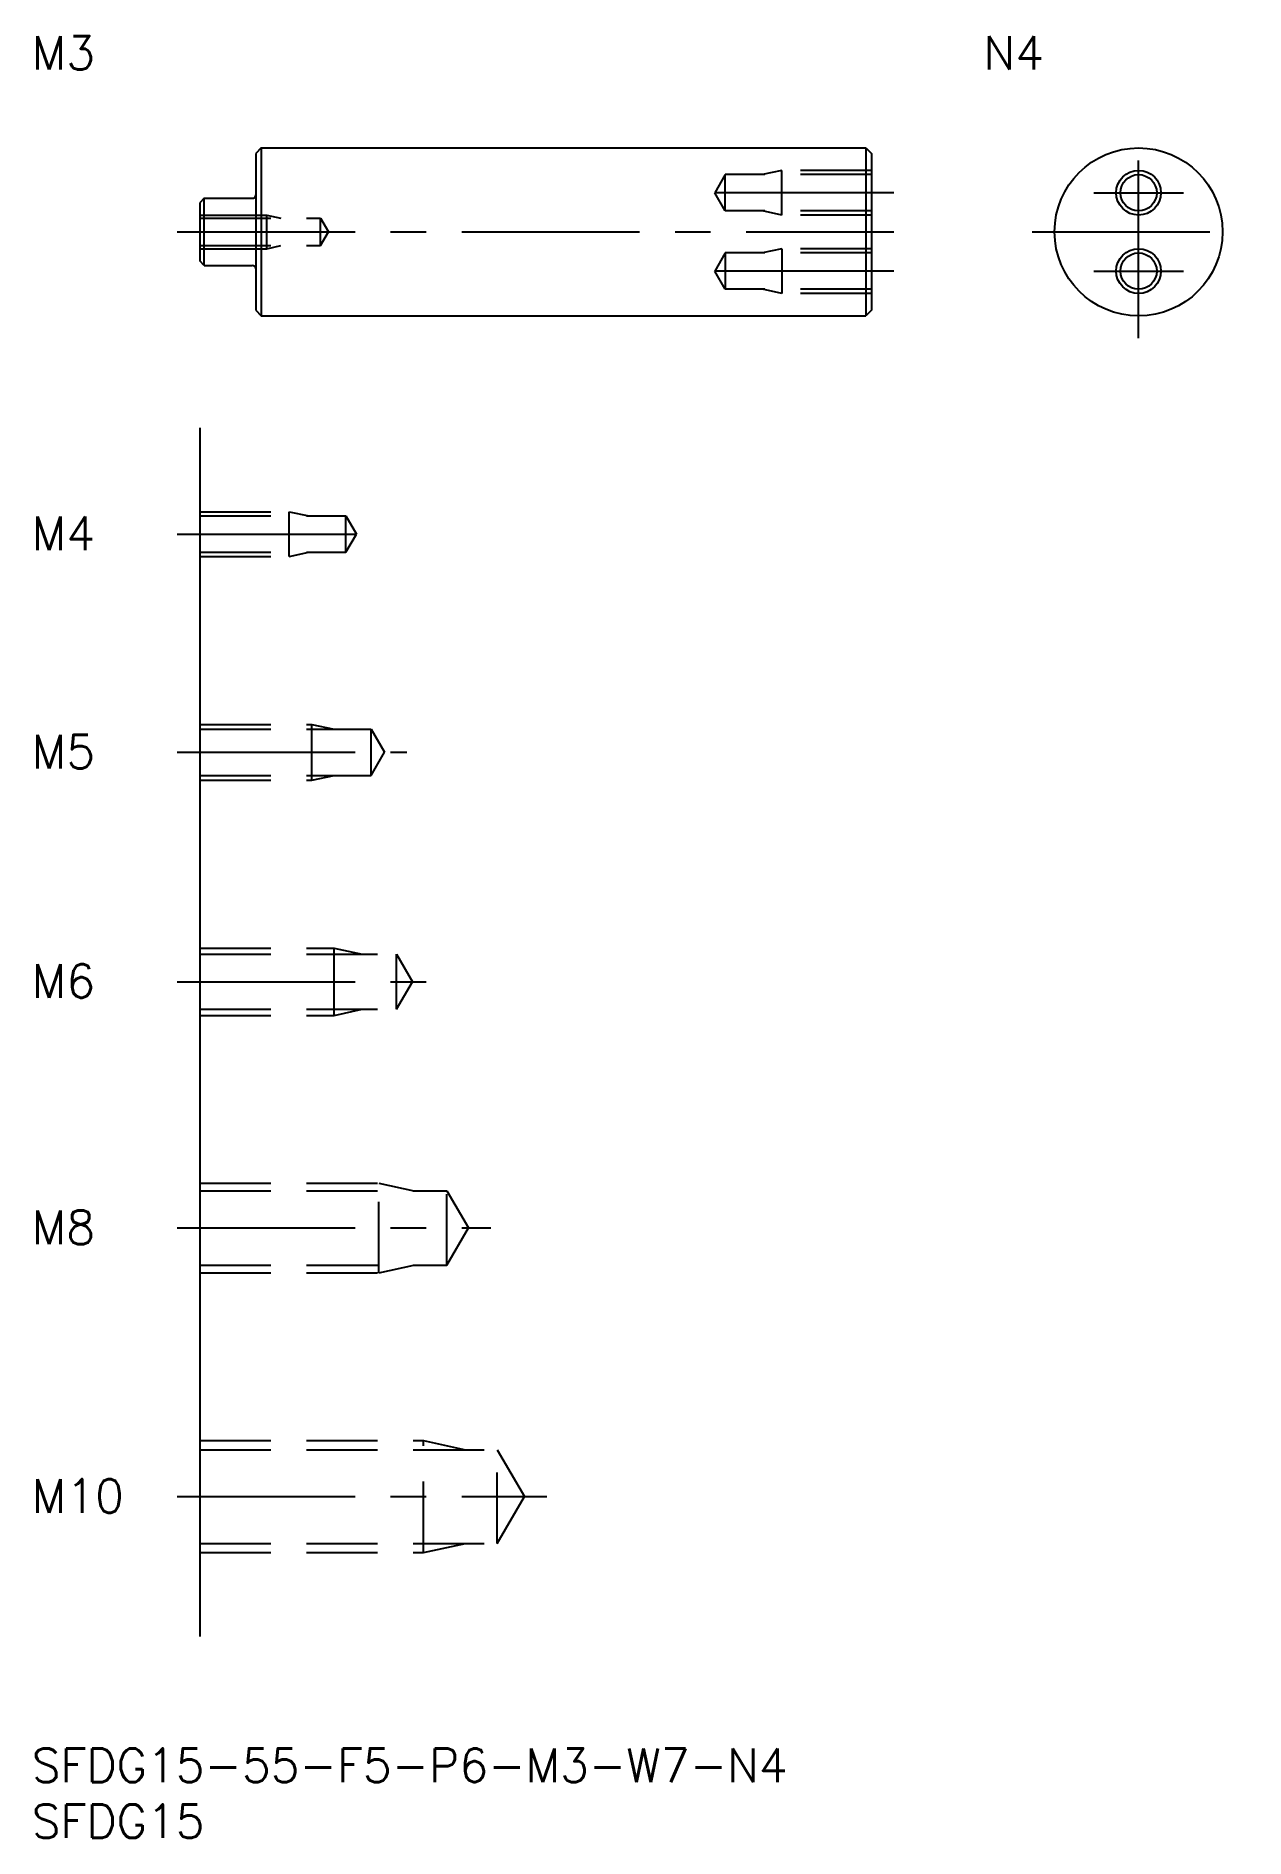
# Model space of a CAD drawing. Extents: x 0 to 108, y -8 to 153.
import ezdxf

# ---------------------------------------------------------------- set-up
doc = ezdxf.new("R2010")
doc.units = 0
doc.header["$LTSCALE"] = 0.5
doc.linetypes.add('CENTER', pattern=[50.8, 31.75, -6.35, 6.35, -6.35])
doc.linetypes.add('DASHED', pattern=[19.05, 12.7, -6.35])
for name, color, linetype in [('MSM_CENTER', 1, 'CENTER'), ('MSM_CONTINUOUS', 7, 'CONTINUOUS'), ('MSM_DASHED', 4, 'DASHED'), ('MSM_NARROW', 5, 'CONTINUOUS'), ('MSM_PART_NUMBER', 7, 'CONTINUOUS')]:
    doc.layers.add(name, color=color, linetype=linetype)
doc.styles.get("Standard").update_dxf_attribs({"font": 'txt.shx', "height": 3, "bigfont": 'bigfont.shx'})

# ---------------------------------------------------------------- blocks, each defined once
blk = doc.blocks.new('*U4')
at = {"layer": 'MSM_PART_NUMBER'}
blk.add_text('SFDG15-55-F5-P6-M3-W7-N4', height=3, dxfattribs=at).set_placement((0, -3))
blk = doc.blocks.new('*U5')
at = {"layer": 'MSM_PART_NUMBER'}
blk.add_text('SFDG15', height=3, dxfattribs=at).set_placement((0, -8))
blk = doc.blocks.new('*U6')
at = {"layer": 'MSM_PART_NUMBER'}
blk.add_text('M10', height=3, dxfattribs=at).set_placement((0, 21.06))
blk = doc.blocks.new('*U7')
at = {"layer": 'MSM_PART_NUMBER'}
blk.add_text('M8', height=3, dxfattribs=at).set_placement((0, 45.06))
blk = doc.blocks.new('*U8')
at = {"layer": 'MSM_PART_NUMBER'}
blk.add_text('M6', height=3, dxfattribs=at).set_placement((0, 67.06))
blk = doc.blocks.new('*U9')
at = {"layer": 'MSM_PART_NUMBER'}
blk.add_text('M5', height=3, dxfattribs=at).set_placement((0, 87.56))
blk = doc.blocks.new('*U10')
at = {"layer": 'MSM_PART_NUMBER'}
blk.add_text('M4', height=3, dxfattribs=at).set_placement((0, 107.06))
blk = doc.blocks.new('*U11')
at = {"layer": 'MSM_PART_NUMBER'}
blk.add_text('M3', height=3, dxfattribs=at).set_placement((0, 149.999999))
blk = doc.blocks.new('*U12')
at = {"layer": 'MSM_PART_NUMBER'}
blk.add_text('N4', height=3, rotation=360, dxfattribs=at).set_placement((85, 149.999999))

msp = doc.modelspace()

# ---------------------------------------------------------------- linework, layer by layer
at = {"layer": 'MSM_CENTER'}
for p, q in [((98.85, 126), (98.85, 145)), ((77, 139), (59, 139)), ((94.85, 139), (102.85, 139)), ((13, 135.5), (77, 135.5)), ((89.35, 135.5), (108.35, 135.5)), ((77, 132), (59, 132)), ((94.85, 132), (102.85, 132)), ((13, 108.5), (31, 108.5)), ((13, 89), (33.5, 89)), ((13, 68.5), (36, 68.5)), ((13, 46.5), (41, 46.5)), ((13, 22.5), (46, 22.5))]:
    msp.add_line(p, q, dxfattribs=at)
at = {"layer": 'MSM_CONTINUOUS'}
for p, q in [((20.5, 143), (20, 142.5)), ((20, 142.5), (20, 128.5)), ((20.5, 143), (20.5, 128)), ((20.5, 143), (74.5, 143)), ((74.5, 143), (75, 142.5)), ((74.5, 143), (74.5, 128)), ((75, 142.5), (75, 128.5)), ((15.4, 138.5), (15, 138.1)), ((15.4, 138.5), (19.7, 138.5)), ((15.4, 132.5), (15.4, 138.5)), ((15, 138.1), (15, 132.9)), ((15.4, 132.5), (15, 132.9)), ((15.4, 132.5), (19.7, 132.5)), ((20, 128.5), (20.5, 128)), ((20.5, 128), (74.5, 128)), ((75, 128.5), (74.5, 128)), ((15, 118), (15, 10))]:
    msp.add_line(p, q, dxfattribs=at)
for centre, radius in [((98.85, 135.5), 7.5), ((98.85, 139), 1.62), ((98.85, 132), 1.62)]:
    msp.add_circle(centre, radius, dxfattribs=at)
for centre, start, end in [((19.7, 138.8), 270, 0), ((19.7, 132.2), 0, 90)]:
    msp.add_arc(centre, 0.3, start, end, dxfattribs=at)
at = {"layer": 'MSM_DASHED'}
for p, q in [((61.94, 140.62), (61, 139)), ((75, 140.62), (61.94, 140.62)), ((61.94, 137.38), (61.94, 140.62)), ((67, 141), (65.25, 140.62)), ((75, 141), (67, 141)), ((67, 137), (67, 141)), ((61.94, 137.38), (61, 139)), ((15, 137), (21, 137)), ((21, 137), (22.25, 136.73)), ((21, 134), (21, 137)), ((75, 137.38), (61.94, 137.38)), ((67, 137), (65.25, 137.38)), ((75, 137), (67, 137)), ((15, 136.73), (25.79, 136.73)), ((25.79, 134.27), (25.79, 136.73)), ((25.79, 136.73), (26.5, 135.5)), ((25.79, 134.27), (26.5, 135.5)), ((15, 134.27), (25.79, 134.27)), ((15, 134), (21, 134)), ((21, 134), (22.25, 134.27)), ((67, 134), (65.25, 133.62)), ((75, 134), (67, 134)), ((67, 134), (67, 130)), ((61.94, 133.62), (61, 132)), ((75, 133.62), (61.94, 133.62)), ((61.94, 133.62), (61.94, 130.38)), ((61.94, 130.38), (61, 132)), ((75, 130.38), (61.94, 130.38)), ((67, 130), (65.25, 130.38)), ((75, 130), (67, 130)), ((15, 110.5), (23, 110.5)), ((15, 110.12), (28.06, 110.12)), ((23, 106.5), (23, 110.5)), ((23, 110.5), (24.75, 110.12)), ((28.06, 106.88), (28.06, 110.12)), ((28.06, 110.12), (29, 108.5)), ((28.06, 106.88), (29, 108.5)), ((15, 106.88), (28.06, 106.88)), ((15, 106.5), (23, 106.5)), ((23, 106.5), (24.75, 106.88)), ((15, 91.5), (25, 91.5)), ((15, 91.07), (30.31, 91.07)), ((25, 86.5), (25, 91.5)), ((25, 91.5), (27, 91.07)), ((30.31, 86.93), (30.31, 91.07)), ((30.31, 91.07), (31.5, 89)), ((30.31, 86.93), (31.5, 89)), ((15, 86.93), (30.31, 86.93)), ((15, 86.5), (25, 86.5)), ((25, 86.5), (27, 86.93)), ((15, 71.5), (27, 71.5)), ((15, 70.96), (32.58, 70.96)), ((27, 65.5), (27, 71.5)), ((27, 71.5), (29.5, 70.96)), ((32.58, 66.04), (32.58, 70.96)), ((32.58, 70.96), (34, 68.5)), ((32.58, 66.04), (34, 68.5)), ((15, 66.04), (32.58, 66.04)), ((27, 65.5), (29.5, 66.04)), ((15, 65.5), (27, 65.5)), ((15, 50.5), (31, 50.5)), ((31, 42.5), (31, 50.5)), ((31, 50.5), (34.12, 49.82)), ((15, 49.82), (37.08, 49.82)), ((37.08, 43.18), (37.08, 49.82)), ((37.08, 49.82), (39, 46.5)), ((37.08, 43.18), (39, 46.5)), ((15, 43.18), (37.08, 43.18)), ((15, 42.5), (31, 42.5)), ((31, 42.5), (34.12, 43.18)), ((15, 27.5), (35, 27.5)), ((35, 17.5), (35, 27.5)), ((35, 27.5), (38.75, 26.69)), ((15, 26.69), (41.58, 26.69)), ((41.58, 18.31), (41.58, 26.69)), ((41.58, 26.69), (44, 22.5)), ((41.58, 18.31), (44, 22.5)), ((15, 18.31), (41.58, 18.31)), ((35, 17.5), (38.75, 18.31)), ((15, 17.5), (35, 17.5))]:
    msp.add_line(p, q, dxfattribs=at)
at = {"layer": 'MSM_NARROW'}
for centre in [(98.85, 139), (98.85, 132)]:
    msp.add_circle(centre, 2, dxfattribs=at)

# ---------------------------------------------------------------- block references
at = {"layer": 'MSM_CONTINUOUS'}
for name in ['*U11', '*U12', '*U10', '*U9', '*U8', '*U7', '*U6', '*U4', '*U5']:
    msp.add_blockref(name, (0, 0), dxfattribs=at)

doc.saveas('drawing.dxf')
